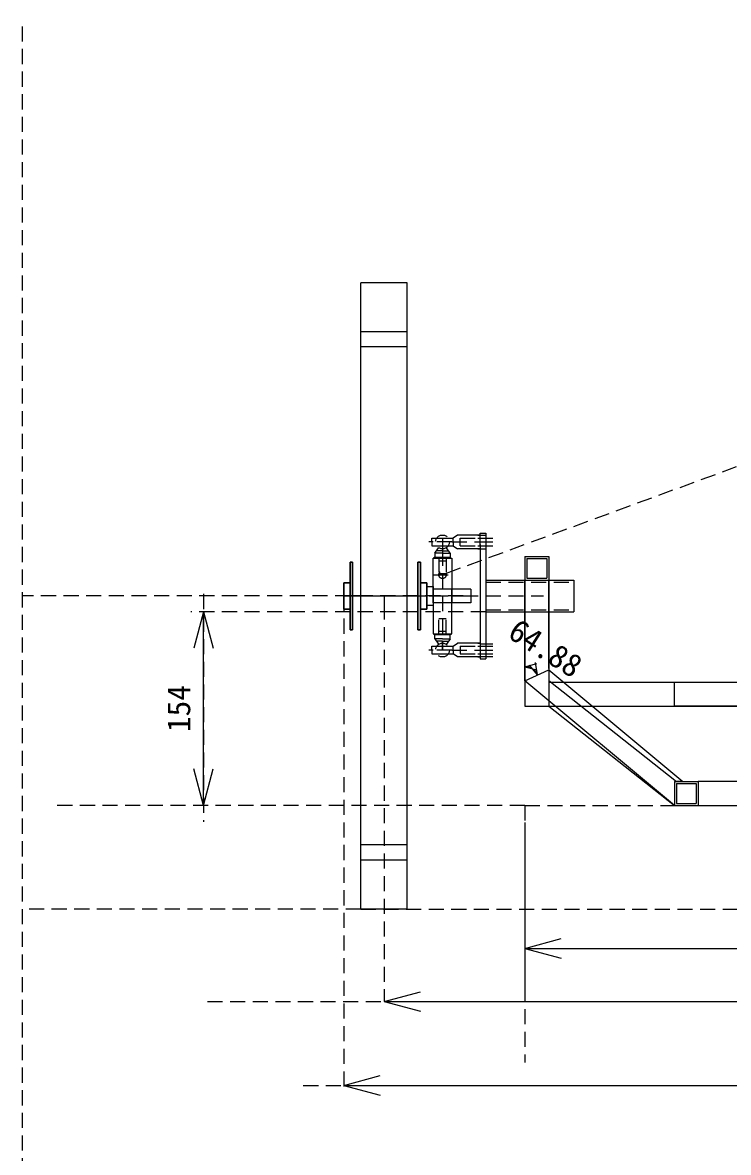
# Model space of a CAD drawing. Units: millimetres, scale not verified. Extents: x -3927 to 20054, y -11123 to 3558.
# Drawn here: x -1900 to -1338, y 586 to 1484 of the extents above; entities that cross this region are included whole.
import ezdxf
from ezdxf.enums import TextEntityAlignment as Align

# ---------------------------------------------------------------- set-up
doc = ezdxf.new("R2010")
doc.units = ezdxf.units.MM
doc.header["$LTSCALE"] = 10
doc.linetypes.add('DASHED1', pattern=[1.8, 1.2, -0.6])
for name, color, linetype in [('0-0_ふれーむ', 7, 'Continuous'), ('0-1_車輪', 7, 'Continuous'), ('0-2_ステアリ', 7, 'Continuous'), ('0-4_寸法', 4, 'Continuous'), ('0-8_ふれーむ', 7, 'Continuous'), ('0-9_ふれーむ', 7, 'Continuous'), ('0-A', 4, 'Continuous')]:
    doc.layers.add(name, color=color, linetype=linetype)
doc.styles.add('ＭＳ ゴシック', font='')
doc.styles.get('ＭＳ ゴシック').set_extended_font_data('MS Gothic')

msp = doc.modelspace()

# ---------------------------------------------------------------- linework, layer by layer
at = {"layer": '0-0_ふれーむ'}
for p, q in [((-1535.86, 1078.03), (-1531.36, 1078.03)), ((-1535.86, 1076.53), (-1531.36, 1076.53)), ((-1531.36, 1078.03), (-1531.36, 978.03)), ((-1535.86, 1065.53), (-1531.36, 1065.53)), ((-1500.36, 1059.53), (-1481.36, 1059.53)), ((-1500.36, 1059.53), (-1500.36, 1040.53)), ((-1500.36, 1056.53), (-1500.36, 1040.53)), ((-1498.76, 1057.93), (-1482.96, 1057.93)), ((-1482.96, 1057.93), (-1482.96, 1042.13)), ((-1481.36, 1059.53), (-1481.36, 1040.53)), ((-1531.36, 1040.53), (-1461.36, 1040.53)), ((-1461.36, 1040.53), (-1461.36, 1015.53)), ((-1531.36, 1015.53), (-1461.36, 1015.53)), ((-1535.86, 986.03), (-1535.86, 978.03)), ((-1535.86, 978.03), (-1531.36, 978.03)), ((-1481.36, 960.92), (-1379.6, 880.53)), ((-1381.36, 940.53), (-1381.36, 959.53)), ((-1381.36, 959.53), (-1181.36, 959.53)), ((-1481.36, 940.53), (-1381.36, 861.53)), ((-1181.36, 940.53), (-1381.36, 940.53)), ((-1381.36, 880.53), (-1381.36, 863.13)), ((-1381.36, 880.53), (-1362.36, 880.53)), ((-1362.36, 880.53), (-1362.36, 861.53)), ((-1379.76, 878.93), (-1363.96, 878.93)), ((-1363.96, 878.93), (-1363.96, 863.13)), ((-1381.36, 863.13), (-1381.36, 861.53)), ((-1381.36, 861.53), (-1362.36, 861.53))]:
    msp.add_line(p, q, dxfattribs=at)
at = {"layer": '0-0_ふれーむ', "linetype": 'DASHED1'}
for p, q in [((-1535.86, 1074.03), (-1531.36, 1074.03)), ((-1535.86, 1068.03), (-1531.36, 1068.03)), ((-1531.36, 1038.93), (-1461.36, 1038.93)), ((-1531.36, 1017.13), (-1461.36, 1017.13)), ((-1535.86, 988.03), (-1531.36, 988.03)), ((-1535.86, 982.03), (-1531.36, 982.03)), ((-1381.36, 880.53), (-1381.36, 861.53)), ((-1381.36, 861.53), (-1362.36, 861.53))]:
    msp.add_line(p, q, dxfattribs=at)
at = {"layer": '0-0_ふれーむ', "color": 4, "linetype": 'DASHED1'}
for p, q in [((-1549.36, 1028.03), (-1485.59, 1028.03)), ((-1612.36, 1021.26), (-1612.36, 796.87)), ((-1537.86, 985.03), (-1523.39, 985.03))]:
    msp.add_line(p, q, dxfattribs=at)
at = {"layer": '0-0_ふれーむ'}
for points in [[(-1535.86, 1068.03), (-1535.86, 1075.03), (-1535.86, 1078.03)], [(-1535.86, 1069.03), (-1535.86, 987.03), (-1535.86, 982.03)], [(-1498.76, 1057.93), (-1498.76, 1042.13), (-1482.96, 1042.13)], [(-1379.76, 878.93), (-1379.76, 863.13), (-1363.96, 863.13)]]:
    msp.add_lwpolyline(points, dxfattribs=at)
at = {"layer": '0-1_車輪'}
for p, q in [((-1630.86, 779.03), (-1630.86, 1277.03)), ((-1593.86, 1277.03), (-1630.86, 1277.03)), ((-1593.86, 779.03), (-1593.86, 1277.03)), ((-1593.86, 1238.03), (-1630.86, 1238.03)), ((-1593.86, 1226.03), (-1630.86, 1226.03)), ((-1574.36, 1071.03), (-1574.36, 1074.03)), ((-1574.36, 1074.03), (-1557.36, 1074.03)), ((-1574.36, 1071.03), (-1574.36, 1074.03)), ((-1574.36, 1074.03), (-1557.36, 1074.03)), ((-1574.36, 1071.03), (-1574.36, 1068.03)), ((-1574.36, 1071.03), (-1574.36, 1068.03)), ((-1553.86, 1076.53), (-1557.36, 1074.03)), ((-1553.86, 1076.53), (-1557.36, 1074.03)), ((-1557.36, 1071.03), (-1557.36, 1074.03)), ((-1557.36, 1071.03), (-1557.36, 1074.03)), ((-1557.36, 1071.03), (-1557.36, 1068.03)), ((-1557.36, 1071.03), (-1557.36, 1068.03)), ((-1535.86, 1076.53), (-1553.86, 1076.53)), ((-1535.86, 1076.53), (-1553.86, 1076.53)), ((-1537.86, 1076.53), (-1535.86, 1076.53)), ((-1537.86, 1076.53), (-1535.86, 1076.53)), ((-1574.36, 1068.03), (-1557.36, 1068.03)), ((-1574.36, 1068.03), (-1557.36, 1068.03)), ((-1571.86, 1062.03), (-1568.91, 1066.45)), ((-1571.86, 1062.03), (-1568.91, 1066.45)), ((-1571.86, 1062.03), (-1571.86, 1059.03)), ((-1571.86, 1062.03), (-1571.86, 1059.03)), ((-1565.86, 1064.03), (-1570.52, 1064.03)), ((-1565.86, 1064.03), (-1570.52, 1064.03)), ((-1565.86, 1064.03), (-1561.19, 1064.03)), ((-1565.86, 1064.03), (-1561.19, 1064.03)), ((-1565.86, 1062.03), (-1562.86, 1062.03)), ((-1565.86, 1062.03), (-1562.86, 1062.03)), ((-1559.86, 1062.03), (-1562.8, 1066.45)), ((-1559.86, 1062.03), (-1562.8, 1066.45)), ((-1557.36, 1068.03), (-1553.86, 1065.53)), ((-1557.36, 1068.03), (-1553.86, 1065.53)), ((-1535.86, 1065.53), (-1553.86, 1065.53)), ((-1535.86, 1065.53), (-1553.86, 1065.53)), ((-1537.86, 1065.53), (-1535.86, 1065.53)), ((-1537.86, 1065.53), (-1535.86, 1065.53)), ((-1573.36, 1028.03), (-1573.36, 1058.03)), ((-1573.36, 1058.03), (-1558.36, 1058.03)), ((-1573.36, 1028.03), (-1573.36, 1058.03)), ((-1573.36, 1058.03), (-1558.36, 1058.03)), ((-1572.36, 1058.03), (-1572.36, 1059.03)), ((-1572.36, 1059.03), (-1559.36, 1059.03)), ((-1572.36, 1058.03), (-1572.36, 1059.03)), ((-1572.36, 1059.03), (-1559.36, 1059.03)), ((-1559.36, 1058.03), (-1559.36, 1059.03)), ((-1559.36, 1058.03), (-1559.36, 1059.03)), ((-1558.36, 1058.03), (-1558.36, 1023.03)), ((-1558.36, 1058.03), (-1558.36, 1023.03)), ((-1644.36, 1038.53), (-1644.36, 1017.53)), ((-1644.36, 1038.53), (-1644.36, 1017.53)), ((-1578.36, 1017.53), (-1578.36, 1038.53)), ((-1578.36, 1017.53), (-1578.36, 1038.53)), ((-1573.36, 1022.53), (-1573.36, 1033.53)), ((-1573.36, 1022.53), (-1573.36, 1033.53)), ((-1543.36, 1033.53), (-1573.36, 1033.53)), ((-1573.36, 1022.53), (-1573.36, 1033.53)), ((-1573.36, 1022.53), (-1573.36, 1033.53)), ((-1543.36, 1033.53), (-1573.36, 1033.53)), ((-1627.36, 1028.03), (-1644.36, 1028.03)), ((-1644.36, 1028.03), (-1578.36, 1028.03)), ((-1627.36, 1028.03), (-1644.36, 1028.03)), ((-1644.36, 1028.03), (-1578.36, 1028.03)), ((-1627.36, 1028.03), (-1644.36, 1028.03)), ((-1644.36, 1028.03), (-1578.36, 1028.03)), ((-1627.36, 1028.03), (-1644.36, 1028.03)), ((-1644.36, 1028.03), (-1578.36, 1028.03)), ((-1612.36, 1028.03), (-1612.36, 1021.26)), ((-1612.36, 1028.03), (-1612.36, 1021.26)), ((-1573.36, 1028.03), (-1573.36, 998.03)), ((-1573.36, 1028.03), (-1573.36, 998.03)), ((-1558.36, 998.03), (-1558.36, 1033.03)), ((-1558.36, 998.03), (-1558.36, 1033.03)), ((-1573.36, 998.03), (-1558.36, 998.03)), ((-1573.36, 998.03), (-1558.36, 998.03)), ((-1572.36, 998.03), (-1572.36, 997.03)), ((-1572.36, 998.03), (-1572.36, 997.03)), ((-1559.36, 998.03), (-1559.36, 997.03)), ((-1559.36, 998.03), (-1559.36, 997.03)), ((-1559.36, 997.03), (-1572.36, 997.03)), ((-1559.36, 997.03), (-1572.36, 997.03)), ((-1571.86, 994.03), (-1571.86, 997.03)), ((-1571.86, 994.03), (-1571.86, 997.03)), ((-1571.86, 994.03), (-1568.91, 989.6)), ((-1571.86, 994.03), (-1568.91, 989.6)), ((-1565.86, 992.03), (-1570.52, 992.03)), ((-1565.86, 992.03), (-1570.52, 992.03)), ((-1565.86, 994.03), (-1562.86, 994.03)), ((-1565.86, 994.03), (-1562.86, 994.03)), ((-1565.86, 992.03), (-1561.19, 992.03)), ((-1565.86, 992.03), (-1561.19, 992.03)), ((-1559.86, 994.03), (-1562.8, 989.6)), ((-1559.86, 994.03), (-1562.8, 989.6)), ((-1535.86, 990.53), (-1553.86, 990.53)), ((-1535.86, 990.53), (-1553.86, 990.53)), ((-1537.86, 990.53), (-1535.86, 990.53)), ((-1537.86, 990.53), (-1535.86, 990.53)), ((-1574.36, 985.03), (-1574.36, 982.03)), ((-1574.36, 985.03), (-1574.36, 982.03)), ((-1574.36, 982.03), (-1557.36, 982.03)), ((-1574.36, 982.03), (-1557.36, 982.03)), ((-1557.36, 985.03), (-1557.36, 988.03)), ((-1557.36, 985.03), (-1557.36, 988.03)), ((-1557.36, 985.03), (-1557.36, 982.03)), ((-1557.36, 985.03), (-1557.36, 982.03)), ((-1537.86, 979.53), (-1535.86, 979.53)), ((-1537.86, 979.53), (-1535.86, 979.53)), ((-1535.86, 987.03), (-1535.86, 982.03)), ((-1535.86, 987.03), (-1535.86, 982.03)), ((-1593.86, 830.03), (-1630.86, 830.03)), ((-1593.86, 818.03), (-1630.86, 818.03)), ((-1593.86, 779.03), (-1630.86, 779.03))]:
    msp.add_line(p, q, dxfattribs=at)
at = {"layer": '0-1_車輪', "color": 4, "linetype": 'DASHED1'}
for p, q in [((-1573.36, 1071.03), (-1576.68, 1071.03)), ((-1573.36, 1071.03), (-1576.68, 1071.03)), ((-1558.36, 1071.03), (-1573.36, 1071.03)), ((-1558.36, 1071.03), (-1573.36, 1071.03)), ((-1565.86, 1074.32), (-1565.86, 1066.52)), ((-1565.86, 1074.32), (-1565.86, 1066.52)), ((-1565.86, 1071.03), (-1565.86, 1064.03)), ((-1565.86, 1071.03), (-1565.86, 1064.03)), ((-1558.36, 1071.03), (-1537.86, 1071.03)), ((-1558.36, 1071.03), (-1537.86, 1071.03)), ((-1537.86, 1071.03), (-1523.39, 1071.03)), ((-1537.86, 1071.03), (-1523.39, 1071.03)), ((-1565.86, 1064.03), (-1565.86, 992.03)), ((-1565.86, 1064.03), (-1565.86, 992.03)), ((-1573.36, 1044.88), (-1558.36, 1044.88)), ((-1573.36, 1044.88), (-1558.36, 1044.88)), ((-1612.36, 1021.26), (-1612.36, 796.87)), ((-1612.36, 1021.26), (-1612.36, 705.57)), ((-1565.86, 992.03), (-1565.86, 985.03)), ((-1565.86, 985.03), (-1565.86, 992.03)), ((-1565.86, 992.03), (-1565.86, 985.03)), ((-1565.86, 985.03), (-1565.86, 992.03)), ((-1573.36, 985.03), (-1576.68, 985.03)), ((-1573.36, 985.03), (-1576.68, 985.03)), ((-1558.36, 985.03), (-1573.36, 985.03)), ((-1558.36, 985.03), (-1573.36, 985.03)), ((-1558.36, 985.03), (-1573.36, 985.03)), ((-1558.36, 985.03), (-1573.36, 985.03)), ((-1558.36, 985.03), (-1537.86, 985.03)), ((-1558.36, 985.03), (-1537.86, 985.03)), ((-1558.36, 985.03), (-1537.86, 985.03)), ((-1558.36, 985.03), (-1537.86, 985.03)), ((-1537.86, 985.03), (-1523.39, 985.03)), ((-1537.86, 985.03), (-1523.39, 985.03))]:
    msp.add_line(p, q, dxfattribs=at)
at = {"layer": '0-1_車輪', "linetype": 'DASHED1'}
for p, q in [((-1535.86, 1074.03), (-1525.86, 1074.03)), ((-1535.86, 1074.03), (-1525.86, 1074.03)), ((-1551.86, 1068.03), (-1537.86, 1068.03)), ((-1551.86, 1068.03), (-1537.86, 1068.03)), ((-1537.86, 1068.03), (-1535.86, 1068.03)), ((-1537.86, 1068.03), (-1535.86, 1068.03)), ((-1535.86, 1068.03), (-1525.86, 1068.03)), ((-1535.86, 1068.03), (-1525.86, 1068.03)), ((-1568.86, 1059.03), (-1568.86, 1046.03)), ((-1568.86, 1059.03), (-1568.86, 1046.03)), ((-1568.86, 1056.03), (-1562.86, 1056.03)), ((-1568.86, 1056.03), (-1562.86, 1056.03)), ((-1562.86, 1059.03), (-1562.86, 1046.03)), ((-1562.86, 1059.03), (-1562.86, 1046.03)), ((-1568.86, 1046.03), (-1562.86, 1046.03)), ((-1568.86, 1046.03), (-1562.86, 1046.03)), ((-1612.36, 1028.03), (-1542.36, 1028.03)), ((-1612.36, 1028.03), (-1542.36, 1028.03)), ((-1573.36, 1028.03), (-1558.36, 1028.03)), ((-1573.36, 1028.03), (-1558.36, 1028.03)), ((-1568.86, 1010.03), (-1562.86, 1010.03)), ((-1568.86, 997.03), (-1568.86, 1010.03)), ((-1568.86, 1010.03), (-1562.86, 1010.03)), ((-1568.86, 997.03), (-1568.86, 1010.03)), ((-1562.86, 997.03), (-1562.86, 1010.03)), ((-1562.86, 997.03), (-1562.86, 1010.03)), ((-1568.86, 1000.03), (-1562.86, 1000.03)), ((-1568.86, 1000.03), (-1562.86, 1000.03)), ((-1535.86, 990.03), (-1525.86, 990.03)), ((-1535.86, 990.03), (-1525.86, 990.03)), ((-1551.86, 988.03), (-1551.86, 982.03)), ((-1551.86, 988.03), (-1537.86, 988.03)), ((-1551.86, 988.03), (-1551.86, 982.03)), ((-1551.86, 988.03), (-1537.86, 988.03)), ((-1551.86, 982.03), (-1537.86, 982.03)), ((-1551.86, 982.03), (-1537.86, 982.03)), ((-1537.86, 988.03), (-1535.86, 988.03)), ((-1537.86, 988.03), (-1535.86, 988.03)), ((-1537.86, 982.03), (-1535.86, 982.03)), ((-1537.86, 982.03), (-1535.86, 982.03)), ((-1535.86, 988.03), (-1525.86, 988.03)), ((-1535.86, 988.03), (-1525.86, 988.03)), ((-1535.86, 982.03), (-1525.86, 982.03)), ((-1535.86, 982.03), (-1525.86, 982.03)), ((-1535.86, 980.03), (-1525.86, 980.03)), ((-1535.86, 980.03), (-1525.86, 980.03))]:
    msp.add_line(p, q, dxfattribs=at)
msp.add_lwpolyline([(-1551.86, 1068.03), (-1551.86, 1074.03), (-1537.86, 1074.03), (-1535.86, 1074.03)], dxfattribs=at)
msp.add_lwpolyline([(-1551.86, 1068.03), (-1551.86, 1074.03), (-1537.86, 1074.03), (-1535.86, 1074.03)], dxfattribs=at)
at = {"layer": '0-1_車輪'}
for points in [[(-1565.86, 1062.03), (-1568.86, 1062.03), (-1571.86, 1062.03)], [(-1565.86, 1062.03), (-1568.86, 1062.03), (-1571.86, 1062.03)], [(-1562.86, 1062.03), (-1559.86, 1062.03), (-1559.86, 1059.03)], [(-1562.86, 1062.03), (-1559.86, 1062.03), (-1559.86, 1059.03)], [(-1543.36, 1033.53), (-1543.36, 1022.53), (-1573.36, 1022.53)], [(-1543.36, 1033.53), (-1543.36, 1022.53), (-1573.36, 1022.53)], [(-1574.36, 985.03), (-1574.36, 988.03), (-1557.36, 988.03), (-1553.86, 990.53)], [(-1574.36, 985.03), (-1574.36, 988.03), (-1557.36, 988.03), (-1553.86, 990.53)], [(-1565.86, 994.03), (-1568.86, 994.03), (-1571.86, 994.03)], [(-1565.86, 994.03), (-1568.86, 994.03), (-1571.86, 994.03)], [(-1562.86, 994.03), (-1559.86, 994.03), (-1559.86, 997.03)], [(-1562.86, 994.03), (-1559.86, 994.03), (-1559.86, 997.03)], [(-1535.86, 979.53), (-1553.86, 979.53), (-1557.36, 982.03)], [(-1535.86, 979.53), (-1553.86, 979.53), (-1557.36, 982.03)]]:
    msp.add_lwpolyline(points, dxfattribs=at)
for points in [[(-1639.36, 1001.03), (-1639.36, 1055.03), (-1637.36, 1055.03), (-1637.36, 1001.03)], [(-1637.36, 1001.03), (-1637.36, 1055.03), (-1639.36, 1055.03), (-1639.36, 1001.03)], [(-1639.36, 1001.03), (-1639.36, 1055.03), (-1637.36, 1055.03), (-1637.36, 1001.03)], [(-1637.36, 1001.03), (-1637.36, 1055.03), (-1639.36, 1055.03), (-1639.36, 1001.03)], [(-1585.36, 1001.03), (-1585.36, 1055.03), (-1583.36, 1055.03), (-1583.36, 1001.03)], [(-1583.36, 1001.03), (-1583.36, 1055.03), (-1585.36, 1055.03), (-1585.36, 1001.03)], [(-1585.36, 1001.03), (-1585.36, 1055.03), (-1583.36, 1055.03), (-1583.36, 1001.03)], [(-1583.36, 1001.03), (-1583.36, 1055.03), (-1585.36, 1055.03), (-1585.36, 1001.03)], [(-1644.36, 1017.53), (-1644.36, 1038.53), (-1639.36, 1038.53), (-1639.36, 1017.53)], [(-1639.36, 1017.53), (-1639.36, 1038.53), (-1644.36, 1038.53), (-1644.36, 1017.53)], [(-1644.36, 1017.53), (-1644.36, 1038.53), (-1639.36, 1038.53), (-1639.36, 1017.53)], [(-1639.36, 1017.53), (-1639.36, 1038.53), (-1644.36, 1038.53), (-1644.36, 1017.53)], [(-1583.36, 1017.53), (-1583.36, 1038.53), (-1578.36, 1038.53), (-1578.36, 1017.53)], [(-1578.36, 1017.53), (-1578.36, 1038.53), (-1583.36, 1038.53), (-1583.36, 1017.53)], [(-1583.36, 1017.53), (-1583.36, 1038.53), (-1578.36, 1038.53), (-1578.36, 1017.53)], [(-1578.36, 1017.53), (-1578.36, 1038.53), (-1583.36, 1038.53), (-1583.36, 1017.53)], [(-1573.36, 1020.53), (-1578.36, 1020.53), (-1578.36, 1035.53), (-1573.36, 1035.53)], [(-1573.36, 1020.53), (-1578.36, 1020.53), (-1578.36, 1035.53), (-1573.36, 1035.53)]]:
    msp.add_lwpolyline(points, close=True, dxfattribs=at)
at = {"layer": '0-1_車輪', "color": 4, "linetype": 'DASHED1'}
for centre in [(-1565.86, 1071.03), (-1565.86, 1071.03), (-1565.86, 985.03), (-1565.86, 985.03)]:
    msp.add_circle(centre, 5.5, dxfattribs=at)
at = {"layer": '0-1_車輪', "linetype": 'DASHED1'}
msp.add_circle((-1565.86, 1044.88), 3, dxfattribs=at)
at = {"layer": '0-1_車輪', "color": 4, "linetype": 'DASHED1'}
msp.add_arc((-1565.86, 1071.03), 5.5, 37.41965, 37.41966, dxfattribs=at)
msp.add_arc((-1565.86, 1071.03), 5.5, 37.41965, 37.41966, dxfattribs=at)
msp.add_arc((-1565.86, 1071.03), 5.5, 37.41965, 37.41966, dxfattribs=at)
msp.add_arc((-1565.86, 1071.03), 5.5, 37.41965, 37.41966, dxfattribs=at)
at = {"layer": '0-2_ステアリ', "color": 4, "linetype": 'DASHED1'}
msp.add_line((-1281.36, 1149.3), (-1565.86, 1044.88), dxfattribs=at)
at = {"layer": '0-4_寸法', "color": 7, "linetype": 'DASHED1'}
for p, q in [((-1900, -1285), (-1900, 1483.99)), ((-1630.86, 779.03), (-1895.06, 779.03)), ((-1630.86, 779.03), (-5.82, 779.03))]:
    msp.add_line(p, q, dxfattribs=at)
at = {"layer": '0-4_寸法', "linetype": 'DASHED1'}
for p, q in [((-1549.36, 1028.03), (-1900, 1028.03)), ((-1756.07, 1029.65), (-1756.07, 848.43)), ((-1644.36, 1028.03), (-1644.36, 634.98)), ((-1531.36, 1015.53), (-1766.01, 1015.53)), ((-1500.36, 861.53), (-1873.99, 861.53)), ((-1500.36, 861.53), (-1500.36, 657.08)), ((-1500.36, 861.53), (-1381.36, 861.53)), ((-1752.87, 705.57), (-788.9, 705.57)), ((-1676.64, 638.91), (-875.66, 638.91))]:
    msp.add_line(p, q, dxfattribs=at)
at = {"layer": '0-4_寸法'}
for p, q in [((-1756.07, 1015.53), (-1763.83, 986.55)), ((-1756.07, 861.53), (-1756.07, 1015.53)), ((-1756.07, 1015.53), (-1748.3, 986.55)), ((-1756.07, 861.53), (-1763.83, 890.51)), ((-1756.07, 861.53), (-1748.3, 890.51)), ((-1500.36, 847.81), (-1500.36, 705.57)), ((-1500.36, 747.81), (-1471.38, 755.58)), ((-1500.36, 747.81), (-1062.36, 747.81)), ((-1500.36, 747.81), (-1471.38, 740.05)), ((-1612.36, 705.57), (-1583.38, 713.33)), ((-1612.36, 705.57), (-950.36, 705.57)), ((-1612.36, 705.57), (-1583.38, 697.8)), ((-1644.36, 638.91), (-1615.38, 646.68)), ((-1644.36, 638.91), (-918.36, 638.91)), ((-1644.36, 638.91), (-1615.38, 631.15))]:
    msp.add_line(p, q, dxfattribs=at)
at = {"layer": '0-8_ふれーむ'}
for p, q in [((-1500.36, 1040.53), (-1481.36, 1040.53)), ((-1481.36, 970.37), (-1481.36, 1040.53)), ((-1481.36, 970.37), (-1481.36, 940.53)), ((-1500.36, 960.53), (-1500.36, 940.53)), ((-1500.36, 940.53), (-1481.36, 940.53))]:
    msp.add_line(p, q, dxfattribs=at)
msp.add_lwpolyline([(-1500.36, 960.53), (-1500.36, 1040.53), (-1484.36, 1040.53)], dxfattribs=at)
at = {"layer": '0-9_ふれーむ'}
for p, q in [((-1500.36, 1040.53), (-1500.36, 960.53)), ((-1500.36, 1040.53), (-1481.36, 1040.53)), ((-1481.36, 1040.53), (-1481.36, 969.44)), ((-1481.36, 959.53), (-1081.36, 959.53)), ((-1481.36, 940.53), (-1081.36, 940.53)), ((-1381.36, 880.53), (-1381.36, 861.53))]:
    msp.add_line(p, q, dxfattribs=at)
msp.add_lwpolyline([(-1500.36, 1059.53), (-1481.36, 1059.53), (-1481.36, 1046.44)], dxfattribs=at)
for points in [[(-1374.49, 880.53), (-1381.36, 880.53), (-1381.36, 861.53), (-1500.36, 960.53), (-1481.36, 969.44)], [(-1362.36, 880.53), (-1362.36, 861.53), (-1200.36, 861.53), (-1200.36, 880.53)]]:
    msp.add_lwpolyline(points, close=True, dxfattribs=at)
at = {"layer": '0-A'}
for p, q in [((-1500.36, 971.8), (-1490.7, 974.38)), ((-1500.36, 971.8), (-1490.7, 969.21)), ((-1490.15, 965.31), (-1496.6, 972.96)), ((-1490.15, 965.31), (-1491.91, 975.16))]:
    msp.add_line(p, q, dxfattribs=at)
msp.add_arc((-1500.36, 960.53), 11.27, 25.1212, 90, dxfattribs=at)

# ---------------------------------------------------------------- texts
at = {"layer": '0-4_寸法', "style": 'ＭＳ ゴシック'}
msp.add_text('154', height=18.33, rotation=90, dxfattribs=at).set_placement((-1761.07, 919.78), align=Align.BOTTOM_LEFT)
at = {"layer": '0-A', "style": 'ＭＳ ゴシック'}
msp.add_text('64.88', height=18.33, rotation=327.56, dxfattribs=at).set_placement((-1518, 991.02), align=Align.BOTTOM_LEFT)

doc.saveas('drawing.dxf')
